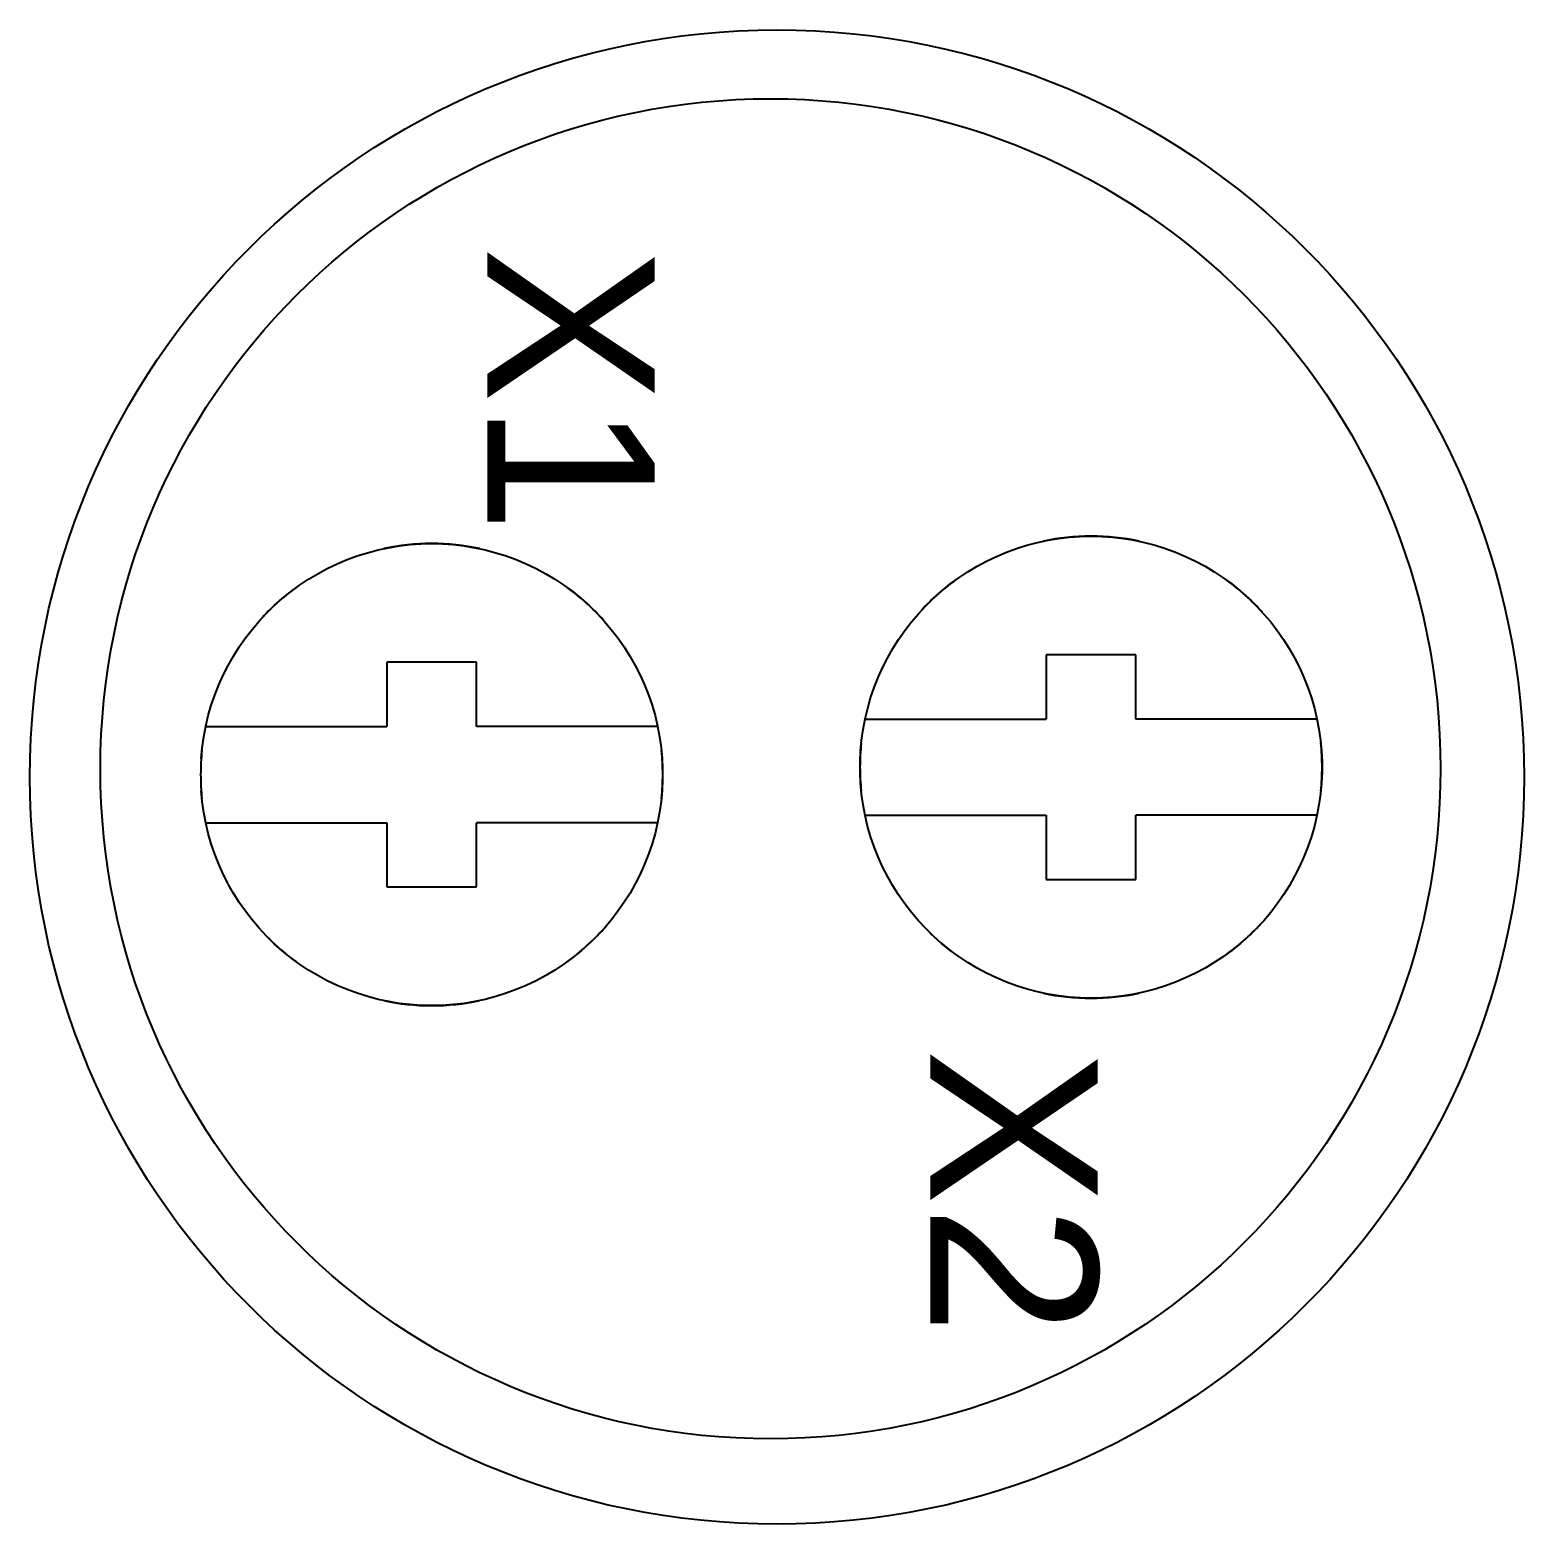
# Model space of a CAD drawing. Header units: millimetres. Extents: x 2268 to 4339, y 1619 to 2163.
# Drawn here: x 2958.11 to 2980.41, y 1677.01 to 1699.31 of the extents above; entities that cross this region are included whole.
import ezdxf

# ---------------------------------------------------------------- set-up
doc = ezdxf.new("R2010")
doc.units = ezdxf.units.MM
doc.styles.get("Standard").update_dxf_attribs({"font": 'arial.ttf'})

msp = doc.modelspace()

# ---------------------------------------------------------------- linework, layer by layer
for p, q in [((2973.151, 1691.658), (2973.309, 1691.692)), ((2973.309, 1691.692), (2973.467, 1691.719)), ((2973.467, 1691.719), (2973.627, 1691.737)), ((2973.627, 1691.737), (2973.788, 1691.749)), ((2973.788, 1691.749), (2973.951, 1691.753)), ((2973.951, 1691.753), (2974.114, 1691.749)), ((2974.114, 1691.749), (2974.275, 1691.738)), ((2974.275, 1691.738), (2974.434, 1691.719)), ((2974.434, 1691.719), (2974.593, 1691.692)), ((2974.593, 1691.692), (2974.75, 1691.659)), ((2962.848, 1691.402), (2963, 1691.458)), ((2963, 1691.458), (2963.155, 1691.506)), ((2963.155, 1691.506), (2963.311, 1691.547)), ((2963.311, 1691.547), (2963.468, 1691.581)), ((2963.468, 1691.581), (2963.627, 1691.608)), ((2963.627, 1691.608), (2963.787, 1691.626)), ((2963.787, 1691.626), (2963.948, 1691.638)), ((2963.948, 1691.638), (2964.111, 1691.641)), ((2964.111, 1691.641), (2964.273, 1691.638)), ((2964.273, 1691.638), (2964.435, 1691.626)), ((2964.435, 1691.626), (2964.594, 1691.608)), ((2964.594, 1691.608), (2964.753, 1691.581)), ((2964.753, 1691.581), (2964.91, 1691.547)), ((2964.91, 1691.547), (2965.066, 1691.506)), ((2965.066, 1691.506), (2965.221, 1691.458)), ((2965.221, 1691.458), (2965.373, 1691.402)), ((2972.539, 1691.45), (2972.688, 1691.513)), ((2972.688, 1691.513), (2972.841, 1691.569)), ((2972.841, 1691.569), (2972.995, 1691.617)), ((2972.995, 1691.617), (2973.151, 1691.658)), ((2974.75, 1691.659), (2974.906, 1691.617)), ((2974.906, 1691.617), (2975.061, 1691.569)), ((2975.061, 1691.569), (2975.213, 1691.513)), ((2975.213, 1691.513), (2975.363, 1691.45)), ((2962.41, 1691.193), (2962.552, 1691.269)), ((2962.552, 1691.269), (2962.699, 1691.339)), ((2962.699, 1691.339), (2962.848, 1691.402)), ((2965.373, 1691.402), (2965.523, 1691.339)), ((2965.523, 1691.339), (2965.669, 1691.269)), ((2965.669, 1691.269), (2965.812, 1691.193)), ((2972.111, 1691.22), (2972.25, 1691.304)), ((2972.25, 1691.304), (2972.393, 1691.38)), ((2972.393, 1691.38), (2972.539, 1691.45)), ((2975.363, 1691.45), (2975.509, 1691.38)), ((2975.509, 1691.38), (2975.652, 1691.304)), ((2975.652, 1691.304), (2975.791, 1691.221)), ((2962.006, 1690.924), (2962.136, 1691.02)), ((2962.136, 1691.02), (2962.271, 1691.109)), ((2962.271, 1691.109), (2962.41, 1691.193)), ((2965.812, 1691.193), (2965.95, 1691.11)), ((2965.95, 1691.11), (2966.085, 1691.02)), ((2966.085, 1691.02), (2966.215, 1690.925)), ((2971.72, 1690.934), (2971.846, 1691.035)), ((2971.846, 1691.035), (2971.976, 1691.131)), ((2971.976, 1691.131), (2972.111, 1691.22)), ((2975.791, 1691.221), (2975.925, 1691.131)), ((2975.925, 1691.131), (2976.055, 1691.036)), ((2976.055, 1691.036), (2976.181, 1690.934)), ((2961.76, 1690.716), (2961.88, 1690.823)), ((2961.88, 1690.823), (2962.006, 1690.924)), ((2966.215, 1690.925), (2966.341, 1690.823)), ((2966.341, 1690.823), (2966.461, 1690.716)), ((2971.484, 1690.714), (2971.6, 1690.827)), ((2971.6, 1690.827), (2971.72, 1690.934)), ((2976.181, 1690.934), (2976.301, 1690.827)), ((2976.301, 1690.827), (2976.417, 1690.714)), ((2961.534, 1690.485), (2961.644, 1690.603)), ((2961.644, 1690.603), (2961.76, 1690.716)), ((2966.461, 1690.716), (2966.577, 1690.603)), ((2966.577, 1690.603), (2966.687, 1690.485)), ((2971.27, 1690.472), (2971.374, 1690.596)), ((2971.374, 1690.596), (2971.484, 1690.714)), ((2976.417, 1690.714), (2976.527, 1690.596)), ((2976.527, 1690.596), (2976.632, 1690.473)), ((2961.331, 1690.233), (2961.43, 1690.361)), ((2961.43, 1690.361), (2961.534, 1690.485)), ((2966.687, 1690.485), (2966.791, 1690.362)), ((2966.791, 1690.362), (2966.89, 1690.234)), ((2971.078, 1690.211), (2971.171, 1690.344)), ((2971.171, 1690.344), (2971.27, 1690.472)), ((2976.632, 1690.473), (2976.73, 1690.345)), ((2976.73, 1690.345), (2976.823, 1690.212)), ((2961.238, 1690.1), (2961.331, 1690.233)), ((2966.89, 1690.234), (2966.983, 1690.101)), ((2970.992, 1690.074), (2971.078, 1690.211)), ((2976.823, 1690.212), (2976.909, 1690.075)), ((2961.072, 1689.823), (2961.152, 1689.963)), ((2961.152, 1689.963), (2961.238, 1690.1)), ((2966.983, 1690.101), (2967.069, 1689.964)), ((2967.069, 1689.964), (2967.149, 1689.824)), ((2970.839, 1689.79), (2970.912, 1689.934)), ((2970.912, 1689.934), (2970.992, 1690.074)), ((2973.281, 1689.981), (2973.281, 1689.023)), ((2974.621, 1689.981), (2973.281, 1689.981)), ((2974.621, 1689.023), (2974.621, 1689.981)), ((2976.909, 1690.075), (2976.989, 1689.935)), ((2976.989, 1689.935), (2977.062, 1689.792)), ((2960.933, 1689.532), (2960.999, 1689.679)), ((2960.999, 1689.679), (2961.072, 1689.823)), ((2963.44, 1689.87), (2963.44, 1688.912)), ((2964.781, 1689.87), (2963.44, 1689.87)), ((2964.781, 1688.912), (2964.781, 1689.87)), ((2967.149, 1689.824), (2967.222, 1689.68)), ((2967.222, 1689.68), (2967.288, 1689.534)), ((2970.773, 1689.643), (2970.839, 1689.79)), ((2977.062, 1689.792), (2977.128, 1689.645)), ((2960.874, 1689.382), (2960.933, 1689.532)), ((2967.288, 1689.534), (2967.347, 1689.384)), ((2970.662, 1689.34), (2970.714, 1689.493)), ((2970.714, 1689.493), (2970.773, 1689.643)), ((2977.128, 1689.645), (2977.187, 1689.495)), ((2977.187, 1689.495), (2977.239, 1689.342)), ((2960.777, 1689.074), (2960.822, 1689.229)), ((2960.822, 1689.229), (2960.874, 1689.382)), ((2967.347, 1689.384), (2967.399, 1689.231)), ((2967.399, 1689.231), (2967.444, 1689.076)), ((2970.618, 1689.185), (2970.662, 1689.34)), ((2977.239, 1689.342), (2977.284, 1689.187)), ((2960.74, 1688.916), (2960.777, 1689.074)), ((2967.444, 1689.076), (2967.481, 1688.918)), ((2970.55, 1688.868), (2970.58, 1689.027)), ((2970.579, 1689.023), (2973.281, 1689.023)), ((2970.58, 1689.027), (2970.618, 1689.185)), ((2977.323, 1689.023), (2974.621, 1689.023)), ((2977.284, 1689.187), (2977.321, 1689.029)), ((2977.321, 1689.029), (2977.352, 1688.87)), ((2960.71, 1688.757), (2960.74, 1688.916)), ((2960.739, 1688.912), (2963.44, 1688.912)), ((2967.483, 1688.912), (2964.781, 1688.912)), ((2967.481, 1688.918), (2967.512, 1688.759)), ((2970.527, 1688.707), (2970.55, 1688.868)), ((2977.352, 1688.87), (2977.375, 1688.71)), ((2960.671, 1688.436), (2960.687, 1688.596)), ((2960.687, 1688.596), (2960.71, 1688.757)), ((2967.512, 1688.759), (2967.535, 1688.599)), ((2967.535, 1688.599), (2967.55, 1688.438)), ((2970.512, 1688.547), (2970.527, 1688.707)), ((2977.375, 1688.71), (2977.39, 1688.549)), ((2967.55, 1688.438), (2967.558, 1688.277)), ((2970.504, 1688.386), (2970.512, 1688.547)), ((2970.504, 1688.225), (2970.504, 1688.386)), ((2977.39, 1688.549), (2977.398, 1688.388)), ((2977.398, 1688.388), (2977.398, 1688.227)), ((2967.558, 1688.116), (2967.55, 1687.955)), ((2967.558, 1688.277), (2967.558, 1688.116)), ((2970.512, 1688.064), (2970.504, 1688.225)), ((2977.398, 1688.227), (2977.39, 1688.066)), ((2960.687, 1687.792), (2960.671, 1687.952)), ((2967.55, 1687.955), (2967.535, 1687.794)), ((2970.527, 1687.903), (2970.512, 1688.064)), ((2970.55, 1687.742), (2970.527, 1687.903)), ((2977.375, 1687.905), (2977.353, 1687.744)), ((2977.39, 1688.066), (2977.375, 1687.905)), ((2960.709, 1687.631), (2960.687, 1687.792)), ((2967.535, 1687.794), (2967.513, 1687.633)), ((2970.58, 1687.583), (2970.55, 1687.742)), ((2977.353, 1687.744), (2977.322, 1687.585)), ((2960.74, 1687.472), (2960.709, 1687.631)), ((2960.739, 1687.475), (2963.44, 1687.475)), ((2960.777, 1687.314), (2960.74, 1687.472)), ((2963.44, 1687.475), (2963.44, 1686.518)), ((2967.483, 1687.475), (2964.781, 1687.475)), ((2964.781, 1686.518), (2964.781, 1687.475)), ((2967.482, 1687.474), (2967.445, 1687.316)), ((2967.513, 1687.633), (2967.482, 1687.474)), ((2970.579, 1687.587), (2973.281, 1687.587)), ((2970.617, 1687.425), (2970.58, 1687.583)), ((2973.281, 1687.587), (2973.281, 1686.629)), ((2977.323, 1687.587), (2974.621, 1687.587)), ((2974.621, 1686.629), (2974.621, 1687.587)), ((2977.322, 1687.585), (2977.285, 1687.427)), ((2960.822, 1687.159), (2960.777, 1687.314)), ((2967.445, 1687.316), (2967.4, 1687.16)), ((2970.662, 1687.27), (2970.617, 1687.425)), ((2970.714, 1687.117), (2970.662, 1687.27)), ((2977.24, 1687.271), (2977.188, 1687.118)), ((2977.285, 1687.427), (2977.24, 1687.271)), ((2960.874, 1687.006), (2960.822, 1687.159)), ((2960.933, 1686.856), (2960.874, 1687.006)), ((2967.348, 1687.007), (2967.289, 1686.857)), ((2967.4, 1687.16), (2967.348, 1687.007)), ((2970.773, 1686.967), (2970.714, 1687.117)), ((2977.188, 1687.118), (2977.129, 1686.968)), ((2960.999, 1686.709), (2960.933, 1686.856)), ((2967.289, 1686.857), (2967.223, 1686.71)), ((2970.839, 1686.82), (2970.773, 1686.967)), ((2970.912, 1686.676), (2970.839, 1686.82)), ((2977.063, 1686.821), (2976.99, 1686.677)), ((2977.129, 1686.968), (2977.063, 1686.821)), ((2961.072, 1686.565), (2960.999, 1686.709)), ((2961.152, 1686.419), (2961.072, 1686.559)), ((2967.15, 1686.566), (2967.071, 1686.425)), ((2967.223, 1686.71), (2967.15, 1686.566)), ((2970.992, 1686.535), (2970.912, 1686.676)), ((2973.281, 1686.629), (2974.621, 1686.629)), ((2976.99, 1686.677), (2976.911, 1686.537)), ((2961.238, 1686.287), (2961.152, 1686.424)), ((2963.44, 1686.518), (2964.781, 1686.518)), ((2967.071, 1686.425), (2966.984, 1686.288)), ((2971.078, 1686.399), (2970.992, 1686.535)), ((2971.171, 1686.266), (2971.078, 1686.399)), ((2976.824, 1686.4), (2976.731, 1686.267)), ((2976.911, 1686.537), (2976.824, 1686.4)), ((2961.331, 1686.155), (2961.238, 1686.287)), ((2961.43, 1686.026), (2961.331, 1686.155)), ((2966.891, 1686.155), (2966.792, 1686.027)), ((2966.984, 1686.288), (2966.891, 1686.155)), ((2971.27, 1686.137), (2971.171, 1686.266)), ((2971.375, 1686.014), (2971.27, 1686.137)), ((2976.632, 1686.138), (2976.528, 1686.014)), ((2976.731, 1686.267), (2976.632, 1686.138)), ((2961.534, 1685.903), (2961.43, 1686.026)), ((2961.645, 1685.784), (2961.534, 1685.903)), ((2966.688, 1685.903), (2966.578, 1685.785)), ((2966.792, 1686.027), (2966.688, 1685.903)), ((2971.485, 1685.895), (2971.375, 1686.014)), ((2971.6, 1685.783), (2971.485, 1685.895)), ((2976.418, 1685.896), (2976.302, 1685.783)), ((2976.528, 1686.014), (2976.418, 1685.896)), ((2961.76, 1685.671), (2961.645, 1685.784)), ((2961.881, 1685.564), (2961.76, 1685.671)), ((2966.462, 1685.672), (2966.341, 1685.565)), ((2966.578, 1685.785), (2966.462, 1685.672)), ((2971.721, 1685.675), (2971.6, 1685.783)), ((2971.846, 1685.574), (2971.721, 1685.675)), ((2976.182, 1685.676), (2976.056, 1685.574)), ((2976.302, 1685.783), (2976.182, 1685.676)), ((2962.006, 1685.463), (2961.881, 1685.564)), ((2962.137, 1685.367), (2962.006, 1685.463)), ((2966.216, 1685.463), (2966.086, 1685.368)), ((2966.341, 1685.565), (2966.216, 1685.463)), ((2971.977, 1685.478), (2971.846, 1685.574)), ((2972.112, 1685.389), (2971.977, 1685.478)), ((2975.926, 1685.479), (2975.791, 1685.389)), ((2976.056, 1685.574), (2975.926, 1685.479)), ((2962.272, 1685.278), (2962.137, 1685.367)), ((2962.41, 1685.194), (2962.272, 1685.278)), ((2965.951, 1685.278), (2965.812, 1685.195)), ((2966.086, 1685.368), (2965.951, 1685.278)), ((2972.251, 1685.306), (2972.112, 1685.389)), ((2972.393, 1685.229), (2972.251, 1685.306)), ((2972.54, 1685.159), (2972.393, 1685.229)), ((2975.509, 1685.229), (2975.362, 1685.159)), ((2975.652, 1685.306), (2975.509, 1685.229)), ((2975.791, 1685.389), (2975.652, 1685.306)), ((2962.553, 1685.118), (2962.41, 1685.194)), ((2962.7, 1685.048), (2962.553, 1685.118)), ((2962.849, 1684.985), (2962.7, 1685.048)), ((2965.522, 1685.048), (2965.373, 1684.985)), ((2965.669, 1685.118), (2965.522, 1685.048)), ((2965.812, 1685.195), (2965.669, 1685.118)), ((2972.689, 1685.096), (2972.54, 1685.159)), ((2972.841, 1685.041), (2972.689, 1685.096)), ((2972.996, 1684.992), (2972.841, 1685.041)), ((2973.152, 1684.951), (2972.996, 1684.992)), ((2974.906, 1684.992), (2974.75, 1684.951)), ((2975.061, 1685.041), (2974.906, 1684.992)), ((2975.213, 1685.096), (2975.061, 1685.041)), ((2975.362, 1685.159), (2975.213, 1685.096)), ((2963.001, 1684.93), (2962.849, 1684.985)), ((2963.156, 1684.881), (2963.001, 1684.93)), ((2963.312, 1684.84), (2963.156, 1684.881)), ((2963.469, 1684.806), (2963.312, 1684.84)), ((2963.628, 1684.78), (2963.469, 1684.806)), ((2963.787, 1684.761), (2963.628, 1684.78)), ((2964.594, 1684.78), (2964.435, 1684.761)), ((2964.753, 1684.806), (2964.594, 1684.78)), ((2964.91, 1684.84), (2964.753, 1684.806)), ((2965.066, 1684.881), (2964.91, 1684.84)), ((2965.221, 1684.93), (2965.066, 1684.881)), ((2965.373, 1684.985), (2965.221, 1684.93)), ((2973.309, 1684.917), (2973.152, 1684.951)), ((2973.468, 1684.891), (2973.309, 1684.917)), ((2973.627, 1684.872), (2973.468, 1684.891)), ((2973.788, 1684.861), (2973.627, 1684.872)), ((2973.951, 1684.857), (2973.788, 1684.861)), ((2974.114, 1684.861), (2973.951, 1684.857)), ((2974.275, 1684.872), (2974.114, 1684.861)), ((2974.434, 1684.891), (2974.275, 1684.872)), ((2974.593, 1684.917), (2974.434, 1684.891)), ((2974.75, 1684.951), (2974.593, 1684.917)), ((2963.948, 1684.75), (2963.787, 1684.761)), ((2964.111, 1684.746), (2963.948, 1684.75)), ((2964.274, 1684.75), (2964.111, 1684.746)), ((2964.435, 1684.761), (2964.274, 1684.75))]:
    msp.add_line(p, q)
for centre, radius in [((2969.264, 1688.158), 11.15), ((2969.167, 1688.281), 10)]:
    msp.add_circle(centre, radius)
for centre, start, end in [((2973.951, 1688.305), 78.0159, 101.9902), ((2964.111, 1688.194), 78.0159, 101.9902), ((2973.951, 1688.305), 126.0209, 138.0021), ((2973.951, 1688.305), 41.9891, 53.9845), ((2964.111, 1688.194), 126.0209, 138.0021), ((2964.111, 1688.194), 41.9891, 53.9845), ((2973.951, 1688.305), 174.0099, 180), ((2973.951, 1688.305), 0, 6.0268), ((2964.111, 1688.194), 174.0099, 180), ((2964.111, 1688.194), 0, 6.0268), ((2964.111, 1688.194), 180, 185.9818), ((2964.111, 1688.194), 354.0547, 0), ((2973.951, 1688.305), 180, 185.9818), ((2973.951, 1688.305), 354.0547, 0), ((2964.111, 1688.194), 306.0184, 318.011), ((2973.951, 1688.305), 306.0184, 318.011), ((2964.111, 1688.194), 225.0047, 233.99), ((2973.951, 1688.305), 225.0047, 233.99), ((2964.111, 1688.194), 258.0222, 281.9839), ((2973.951, 1688.305), 258.0222, 281.9839)]:
    msp.add_arc(centre, 3.448, start, end)

# ---------------------------------------------------------------- texts
at = {"char_height": 2.5, "attachment_point": 1, "rotation": 270}
for s, width, insert in [('X1', 2.5, (2967.441, 1696.07)), ('X2', 2.25633, (2974.052, 1684.099))]:
    msp.add_mtext_dynamic_manual_height_columns(s, width=width, gutter_width=12.5, heights=[0], dxfattribs=dict(at, insert=insert))

doc.saveas('drawing.dxf')
